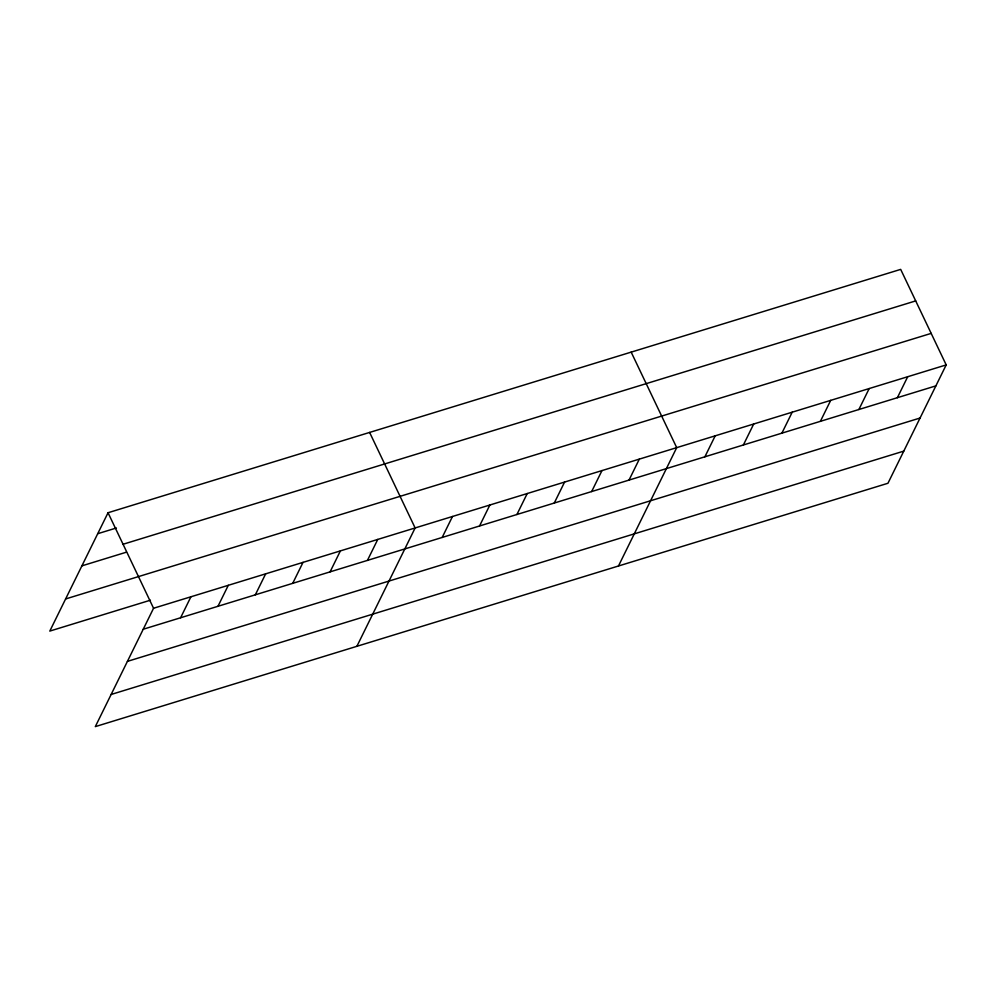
<?xml version="1.0" encoding="UTF-8"?>
<svg xmlns="http://www.w3.org/2000/svg" width="996" height="996" viewBox="0 0 996 996"><rect width="100%" height="100%" fill="white"/><g stroke="black" fill="none" stroke-linecap="round" stroke-linejoin="round"><path stroke-width="1.49" d="M946.2 364.91L153.558 608.257L95.317 726.619L887.959 483.259L946.2 364.91L900.683 269.381L108.041 512.741L49.8 631.091L150.408 600.202M180.6 617.757L190.921 596.791M217.975 606.29L228.296 585.312M255.337 594.811L265.658 573.845M292.712 583.345L303.021 562.367M330.074 571.866L340.395 550.9M367.437 560.399L377.758 539.421M356.892 646.304L415.133 527.955L369.616 432.426M442.174 537.454L452.495 516.476M479.549 525.975L489.858 505.009M516.912 514.509L527.233 493.53M554.274 503.03L564.595 482.064M591.649 491.563L601.97 470.585M629.011 480.097L639.332 459.119M618.466 566.002L676.707 447.652L631.178 352.123M704.882 456.803L715.203 435.825M743.377 444.975L753.698 424.01M781.885 433.16L792.206 412.182M820.38 421.345L830.701 400.367M858.876 409.518L869.197 388.552M897.384 397.703L907.705 376.725M97.72 533.707L116.408 527.98M123.056 544.264L915.698 300.904M81.909 565.853L126.455 552.17M65.612 598.957L931.185 333.386M143.237 629.235L935.879 385.875M127.426 661.369L920.067 418.021M111.129 694.473L903.77 451.126M108.041 512.741L153.558 608.257"/></g></svg>
